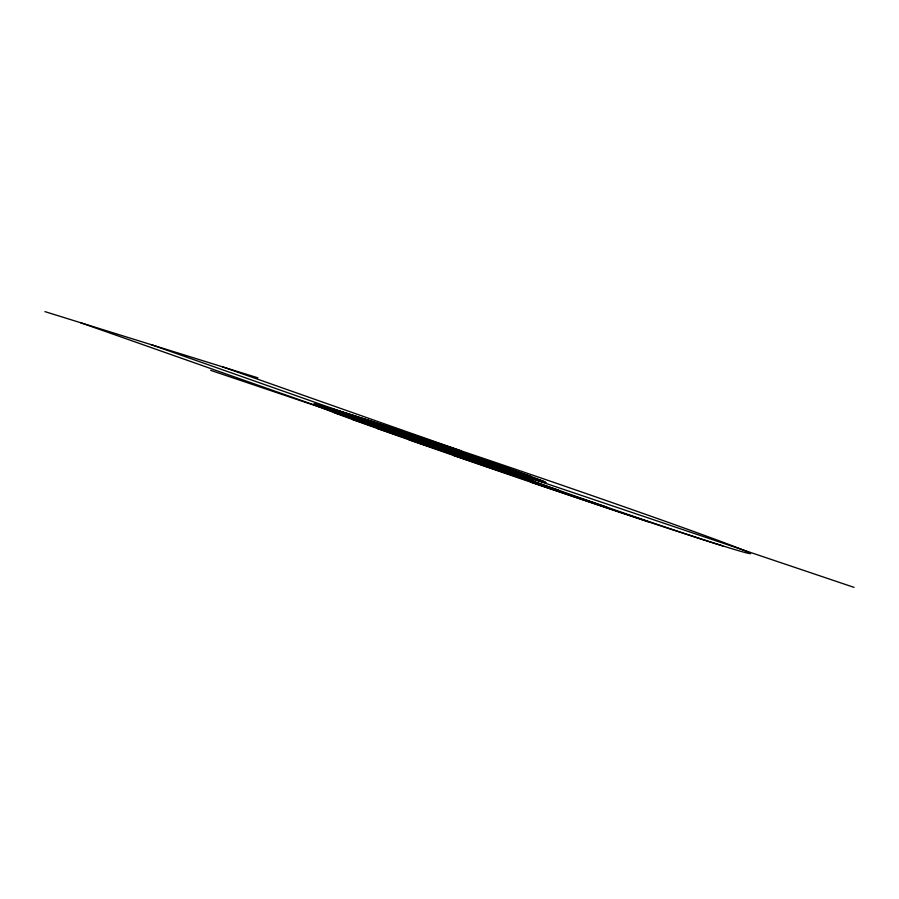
<?xml version="1.0" encoding="UTF-8"?>
<svg xmlns="http://www.w3.org/2000/svg" width="899" height="899" viewBox="0 0 899 899"><rect width="100%" height="100%" fill="white"/><g stroke="black" fill="none" stroke-linecap="round" stroke-linejoin="round"><path stroke-width="1.35" d="M44.95 311.627L257.912 377.838M363.342 418.664L457.894 450.556M333.012 409.067L506.171 467.48M319.651 405.202L531.197 476.549M314.425 404.067L543.873 481.471M315.594 405.101L545.423 482.628M210.669 370.343L854.05 587.373M334.597 412.787L519.296 475.088M352.43 419.44L520.847 476.245M376.659 428.25L533.523 481.156M409.034 439.802L558.549 490.236M453.883 455.568L606.836 507.16M530.579 482.078L648.157 521.735M222.424 366.803L461.378 450.938M151.437 344.733L341.901 411.798A115.319 1.809 18.9 0 1 490.371 461.884A115.319 1.809 18.9 0 1 532.365 478.852A115.319 1.809 18.9 0 0 574.349 495.832A115.319 1.809 18.9 0 0 722.818 545.918M80.438 322.662L319.403 406.809M421.373 444.162A230.638 3.618 18.9 0 0 750.553 553.582A230.638 3.618 18.9 0 0 425.148 438.824A230.638 3.618 18.9 0 0 421.373 444.162"/></g></svg>
